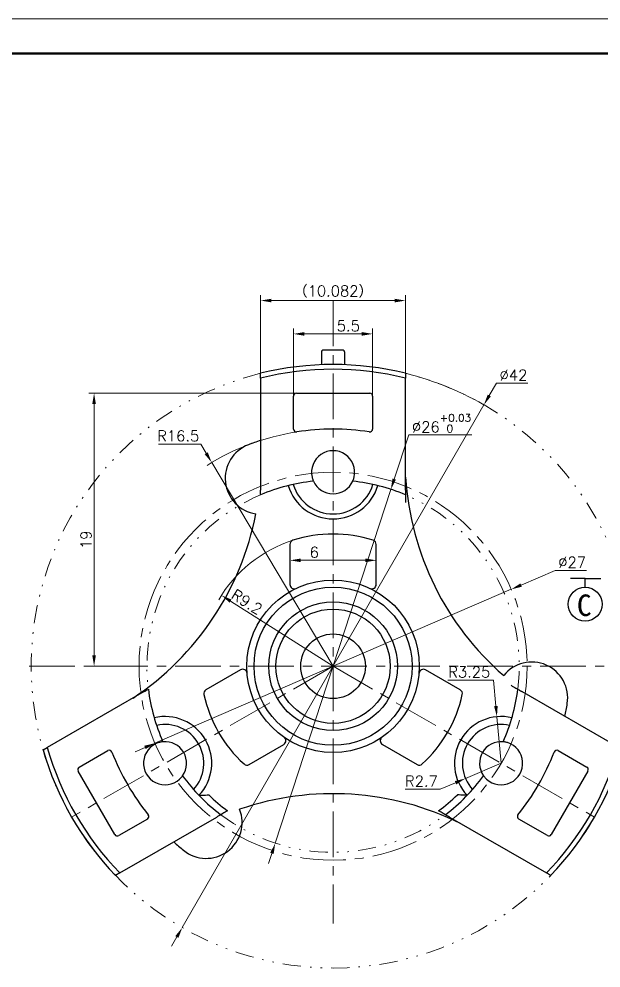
# Model space of a CAD drawing. Header units: millimetres. Extents: x 2517 to 6633, y 792 to 3241.
# Drawn here: x 4157.9 to 4198.3, y 961.7 to 1027.7 of the extents above; entities that cross this region are included whole.
import ezdxf

# ---------------------------------------------------------------- set-up
doc = ezdxf.new("R2010")
doc.units = ezdxf.units.MM
doc.linetypes.add('CENTER', pattern=[50.8, 31.75, -6.35, 6.35, -6.35])
doc.linetypes.add('DIVIDE', pattern=[31.75, 12.7, -6.35, 0, -6.35, 0, -6.35])
for name, color, linetype, lineweight in [('中心线', 1, 'CENTER', 9), ('双点划线', 5, 'DIVIDE', 9), ('实线', 7, 'Continuous', 25), ('尺寸标注', 2, 'Continuous', 9), ('引导线', 6, 'Continuous', 9), ('粗实线', 9, 'Continuous', 50)]:
    doc.layers.add(name, color=color, linetype=linetype, lineweight=lineweight)
doc.styles.add('st', font='txt.shx')
doc.styles.get("Standard").update_dxf_attribs({"font": 'simfang.ttf'})
doc.dimstyles.new('st0.3', dxfattribs={"dimscale": 0.3, "dimtxt": 2.5, "dimasz": 2.5, "dimexe": 1.25, "dimexo": 0, "dimtad": 1, "dimtoh": 1, "dimdec": 3, "dimdsep": 46, "dimtxsty": 'st', "dimcen": 0, "dimclrd": 256, "dimclre": 256, "dimclrt": 256, "dimadec": 4, "dimazin": 2, "dimtfac": 1, "dimtdec": 3, "dimtmove": 0, "dimatfit": 1, "dimfxl": 1, "dimlwd": -1, "dimlwe": -1, "dimarcsym": 0})

# ---------------------------------------------------------------- blocks, each defined once
blk = doc.blocks.new('*D358')
at = {"layer": 'Defpoints', "color": 0, "ltscale": 0.1, "transparency": 16777216}
for p in [(4190.2, 1000.874), (4169.214, 964.493)]:
    blk.add_point(p, dxfattribs=at)
at = {"layer": '尺寸标注', "ltscale": 0.1, "transparency": 16777216}
for p, q in [((4190.575, 1001.524), (4191.068, 1002.378)), ((4191.068, 1002.378), (4193.255, 1002.378)), ((4169.214, 964.493), (4190.2, 1000.874)), ((4168.839, 963.843), (4168.464, 963.193))]:
    blk.add_line(p, q, dxfattribs=at)
blk.add_arc((4179.707, 982.683), 21, 58.99892, 76.11111, dxfattribs=at)
for points in [[(4190.466, 1001.586), (4190.683, 1001.461), (4190.2, 1000.874)], [(4168.731, 963.906), (4168.947, 963.781), (4169.214, 964.493)]]:
    blk.add_solid(points, dxfattribs=at)
at = {"layer": '尺寸标注', "ltscale": 0.1, "transparency": 16777216, "insert": (4192.255, 1002.941), "char_height": 0.75, "attachment_point": 5, "style": 'st'}
blk.add_mtext('∅42', dxfattribs=at)
blk = doc.blocks.new('*D362')
at = {"layer": 'Defpoints', "color": 0, "ltscale": 0.1, "transparency": 16777216}
for p in [(4177.157, 1001.683), (4163.082, 982.683), (4166.207, 982.683)]:
    blk.add_point(p, dxfattribs=at)
at = {"layer": '尺寸标注', "ltscale": 0.1, "transparency": 16777216}
for p, q in [((4177.157, 1001.683), (4162.707, 1001.683)), ((4163.082, 1000.933), (4163.082, 983.433)), ((4166.207, 982.683), (4162.707, 982.683))]:
    blk.add_line(p, q, dxfattribs=at)
for points in [[(4162.957, 1000.933), (4163.207, 1000.933), (4163.082, 1001.683)], [(4162.957, 983.433), (4163.207, 983.433), (4163.082, 982.683)]]:
    blk.add_solid(points, dxfattribs=at)
at = {"layer": '尺寸标注', "ltscale": 0.1, "transparency": 16777216, "insert": (4162.52, 991.484), "char_height": 0.75, "attachment_point": 5, "rotation": 90, "style": 'st'}
blk.add_mtext('19', dxfattribs=at)
blk = doc.blocks.new('*D363')
at = {"layer": 'Defpoints', "color": 0, "ltscale": 0.1, "transparency": 16777216}
for p in [(4182.457, 1005.811), (4176.957, 1001.483), (4182.457, 1001.483)]:
    blk.add_point(p, dxfattribs=at)
at = {"layer": '尺寸标注', "ltscale": 0.1, "transparency": 16777216}
for p, q in [((4176.957, 1001.483), (4176.957, 1006.186)), ((4182.457, 1001.483), (4182.457, 1006.186)), ((4177.707, 1005.811), (4181.707, 1005.811))]:
    blk.add_line(p, q, dxfattribs=at)
for points in [[(4177.707, 1005.936), (4177.707, 1005.686), (4176.957, 1005.811)], [(4181.707, 1005.936), (4181.707, 1005.686), (4182.457, 1005.811)]]:
    blk.add_solid(points, dxfattribs=at)
at = {"layer": '尺寸标注', "ltscale": 0.1, "transparency": 16777216, "insert": (4180.767, 1006.373), "char_height": 0.75, "attachment_point": 5, "style": 'st'}
blk.add_mtext('5.5', dxfattribs=at)
blk = doc.blocks.new('*D364')
at = {"layer": 'Defpoints', "color": 0, "ltscale": 0.1, "transparency": 16777216}
for p in [(4171.264, 996.86), (4179.707, 982.683)]:
    blk.add_point(p, dxfattribs=at)
at = {"layer": '尺寸标注', "ltscale": 0.1, "transparency": 16777216}
for p, q in [((4170.497, 998.149), (4167.559, 998.149)), ((4170.881, 997.504), (4170.497, 998.149)), ((4179.707, 982.683), (4171.264, 996.86))]:
    blk.add_line(p, q, dxfattribs=at)
blk.add_arc((4179.707, 982.683), 16.5, 98.78312, 122.07767, dxfattribs=at)
blk.add_solid([(4170.988, 997.568), (4170.773, 997.44), (4171.264, 996.86)], dxfattribs=at)
at = {"layer": '尺寸标注', "ltscale": 0.1, "transparency": 16777216, "insert": (4168.934, 998.711), "char_height": 0.75, "attachment_point": 5, "style": 'st'}
blk.add_mtext('R16.5', dxfattribs=at)
blk = doc.blocks.new('*D365')
at = {"layer": 'Defpoints', "color": 0, "ltscale": 0.1, "transparency": 16777216}
for p in [(4176.707, 991.164), (4182.707, 991.164), (4182.707, 990.054)]:
    blk.add_point(p, dxfattribs=at)
at = {"layer": '尺寸标注', "ltscale": 0.1, "transparency": 16777216}
for p, q in [((4176.707, 991.164), (4176.707, 989.679)), ((4182.707, 991.164), (4182.707, 989.679)), ((4177.457, 990.054), (4181.957, 990.054))]:
    blk.add_line(p, q, dxfattribs=at)
for points in [[(4177.457, 990.179), (4177.457, 989.929), (4176.707, 990.054)], [(4181.957, 990.179), (4181.957, 989.929), (4182.707, 990.054)]]:
    blk.add_solid(points, dxfattribs=at)
at = {"layer": '尺寸标注', "ltscale": 0.1, "transparency": 16777216, "insert": (4178.396, 990.616), "char_height": 0.75, "attachment_point": 5, "style": 'st'}
blk.add_mtext('6', dxfattribs=at)
blk = doc.blocks.new('*D366')
at = {"layer": 'Defpoints', "color": 0, "ltscale": 0.1, "transparency": 16777216}
for p in [(4171.943, 987.618), (4179.707, 982.683)]:
    blk.add_point(p, dxfattribs=at)
at = {"layer": '尺寸标注', "ltscale": 0.1, "transparency": 16777216}
blk.add_line((4179.707, 982.683), (4172.575, 987.216), dxfattribs=at)
blk.add_arc((4179.707, 982.683), 9.2, 107.66017, 149.89582, dxfattribs=at)
blk.add_solid([(4172.643, 987.322), (4172.508, 987.111), (4171.943, 987.618)], dxfattribs=at)
at = {"layer": '尺寸标注', "ltscale": 0.1, "transparency": 16777216, "insert": (4173.712, 987.16), "char_height": 0.75, "attachment_point": 5, "rotation": 327.5604, "style": 'st'}
blk.add_mtext('R9.2', dxfattribs=at)
blk = doc.blocks.new('*D372')
at = {"layer": 'Defpoints', "color": 0, "ltscale": 0.1, "transparency": 16777216}
for p in [(4192.101, 988.036), (4167.313, 977.331)]:
    blk.add_point(p, dxfattribs=at)
at = {"layer": '尺寸标注', "ltscale": 0.1, "transparency": 16777216}
for p, q in [((4192.789, 988.333), (4195.151, 989.353)), ((4195.151, 989.353), (4197.338, 989.353)), ((4167.313, 977.331), (4192.101, 988.036)), ((4166.625, 977.034), (4165.936, 976.736))]:
    blk.add_line(p, q, dxfattribs=at)
for points in [[(4192.739, 988.448), (4192.839, 988.218), (4192.101, 988.036)], [(4166.575, 977.148), (4166.674, 976.919), (4167.313, 977.331)]]:
    blk.add_solid(points, dxfattribs=at)
at = {"layer": '尺寸标注', "ltscale": 0.1, "transparency": 16777216, "insert": (4196.338, 989.916), "char_height": 0.75, "attachment_point": 5, "style": 'st'}
blk.add_mtext('∅27', dxfattribs=at)
blk = doc.blocks.new('*D373')
at = {"layer": 'Defpoints', "color": 0, "ltscale": 0.1, "transparency": 16777216}
for p in [(4183.727, 994.994), (4175.687, 970.373)]:
    blk.add_point(p, dxfattribs=at)
at = {"layer": '尺寸标注', "ltscale": 0.1, "transparency": 16777216}
for p, q in [((4183.96, 995.707), (4184.967, 998.789)), ((4184.967, 998.789), (4189.357, 998.789)), ((4175.687, 970.373), (4183.727, 994.994)), ((4175.454, 969.66), (4175.221, 968.947))]:
    blk.add_line(p, q, dxfattribs=at)
for points in [[(4183.841, 995.745), (4184.079, 995.668), (4183.727, 994.994)], [(4175.335, 969.699), (4175.573, 969.621), (4175.687, 970.373)]]:
    blk.add_solid(points, dxfattribs=at)
at = {"layer": '尺寸标注', "ltscale": 0.1, "transparency": 16777216, "insert": (4187.255, 999.598), "char_height": 0.75, "attachment_point": 5, "style": 'st'}
blk.add_mtext('%%c26{}{\\H0.71x;\\C3;\\S+0.03^  0;}', dxfattribs=at)
blk = doc.blocks.new('*D378')
at = {"layer": 'Defpoints', "color": 0, "ltscale": 0.1, "transparency": 16777216}
for p in [(4191.398, 975.933), (4188.915, 974.873)]:
    blk.add_point(p, dxfattribs=at)
at = {"layer": '尺寸标注', "ltscale": 0.1, "transparency": 16777216}
for p, q in [((4191.398, 975.933), (4188.915, 974.873)), ((4188.226, 974.578), (4187.164, 974.125)), ((4187.164, 974.125), (4184.727, 974.125))]:
    blk.add_line(p, q, dxfattribs=at)
blk.add_solid([(4188.177, 974.693), (4188.275, 974.463), (4188.915, 974.873)], dxfattribs=at)
at = {"layer": '尺寸标注', "ltscale": 0.1, "transparency": 16777216, "insert": (4185.852, 974.687), "char_height": 0.75, "attachment_point": 5, "style": 'st'}
blk.add_mtext('R2.7', dxfattribs=at)
blk = doc.blocks.new('*D379')
at = {"layer": 'Defpoints', "color": 0, "ltscale": 0.1, "transparency": 16777216}
for p in [(4191.102, 979.17), (4191.398, 975.933)]:
    blk.add_point(p, dxfattribs=at)
at = {"layer": '尺寸标注', "ltscale": 0.1, "transparency": 16777216}
for p, q in [((4190.868, 981.717), (4187.681, 981.717)), ((4191.033, 979.917), (4190.868, 981.717)), ((4191.398, 975.933), (4191.102, 979.17))]:
    blk.add_line(p, q, dxfattribs=at)
blk.add_solid([(4191.158, 979.928), (4190.909, 979.905), (4191.102, 979.17)], dxfattribs=at)
at = {"layer": '尺寸标注', "ltscale": 0.1, "transparency": 16777216, "insert": (4189.181, 982.28), "char_height": 0.75, "attachment_point": 5, "style": 'st'}
blk.add_mtext('R3.25', dxfattribs=at)
blk = doc.blocks.new('*D393')
at = {"layer": 'Defpoints', "color": 0, "ltscale": 0.1, "transparency": 16777216}
for p in [(4184.748, 1008.131), (4174.666, 1003.069), (4184.748, 1003.069)]:
    blk.add_point(p, dxfattribs=at)
at = {"layer": '尺寸标注', "ltscale": 0.1, "transparency": 16777216}
for p, q in [((4174.666, 1003.069), (4174.666, 1008.506)), ((4184.748, 1003.069), (4184.748, 1008.506)), ((4175.416, 1008.131), (4183.998, 1008.131))]:
    blk.add_line(p, q, dxfattribs=at)
for points in [[(4175.416, 1008.256), (4175.416, 1008.006), (4174.666, 1008.131)], [(4183.998, 1008.256), (4183.998, 1008.006), (4184.748, 1008.131)]]:
    blk.add_solid(points, dxfattribs=at)
at = {"layer": '尺寸标注', "ltscale": 0.1, "transparency": 16777216, "insert": (4179.707, 1008.748), "char_height": 0.75, "attachment_point": 5, "style": 'st'}
blk.add_mtext('（10.082）', dxfattribs=at)

msp = doc.modelspace()

# ---------------------------------------------------------------- linework, layer by layer
at = {"layer": '中心线', "ltscale": 0.1}
for p, q in [((4179.7069, 1008.1314), (4179.7069, 964.7882)), ((4158.5644, 982.6834), (4201.5983, 982.6834)), ((4179.7069, 982.6834), (4161.5204, 972.1834)), ((4179.7069, 982.6834), (4197.8935, 972.1834))]:
    msp.add_line(p, q, dxfattribs=at)
msp.add_circle((4179.7069, 982.6834), 13.5, dxfattribs=at)
at = {"layer": '双点划线', "ltscale": 0.1}
for radius, start, end in [(21, 103.888886, 76.111114), (12.95, 112.908066, 186.497771), (12.95, 352.908066, 67.091934), (12.95, 232.908066, 307.091934)]:
    msp.add_arc((4179.7069, 982.6834), radius, start, end, dxfattribs=at)
at = {"layer": '实线'}
for p, q in [((4178.9069, 1004.5722), (4178.9069, 1003.6682)), ((4180.5069, 1004.5722), (4180.5069, 1003.6682)), ((4174.6661, 1002.7278), (4174.6661, 1003.0694)), ((4174.6661, 1002.7278), (4174.6661, 994.9371)), ((4184.7478, 1003.0694), (4184.7478, 1002.7278)), ((4184.7478, 994.9371), (4184.7478, 1002.7278)), ((4176.9569, 999.1876), (4176.9569, 1001.4834)), ((4177.1569, 1001.6834), (4182.2569, 1001.6834)), ((4182.4569, 1001.4834), (4182.4569, 999.1876)), ((4176.7069, 991.164), (4176.7069, 988.3755)), ((4182.7069, 988.3755), (4182.7069, 991.164)), ((4173.2774, 982.4354), (4170.8625, 981.0412)), ((4188.5513, 981.0412), (4186.1364, 982.4354)), ((4166.5745, 980.9221), (4159.8276, 977.0267)), ((4199.5863, 977.0267), (4192.8393, 980.9221)), ((4159.5317, 976.8559), (4159.8276, 977.0267)), ((4162.0507, 975.665), (4164.0389, 976.8129)), ((4173.8625, 975.845), (4176.2774, 977.2393)), ((4183.1364, 977.2393), (4185.5513, 975.845)), ((4195.375, 976.8129), (4197.3632, 975.665)), ((4164.5275, 970.975), (4161.9775, 975.3918)), ((4197.4364, 975.3918), (4194.8864, 970.975)), ((4164.8684, 968.2957), (4171.6154, 972.1911)), ((4187.7985, 972.1911), (4194.5454, 968.2957)), ((4166.7889, 972.0497), (4164.8007, 970.9018)), ((4194.6132, 970.9018), (4192.625, 972.0497)), ((4164.8684, 968.2957), (4164.5725, 968.1249)), ((4194.8413, 968.1249), (4194.5454, 968.2957))]:
    msp.add_line(p, q, dxfattribs=at)
at = {"layer": '实线', "color": 1, "ltscale": 0.1}
for p, q in [((4197.2404, 988.7929), (4196.2123, 988.7929)), ((4197.2404, 988.1779), (4197.2404, 988.7929)), ((4197.2404, 988.7929), (4198.3357, 988.7929))]:
    msp.add_line(p, q, dxfattribs=at)
at = {"layer": '实线'}
for radius in [6, 5.5, 4.475, 3.975, 2.25]:
    msp.add_circle((4179.7069, 982.6834), radius, dxfattribs=at)
at = {"layer": '实线', "color": 1, "ltscale": 0.1}
msp.add_circle((4197.2404, 986.9998), 1.1781, dxfattribs=at)
at = {"layer": '实线'}
for centre, radius, start, end in [((4179.0069, 1004.5722), 0.1, 91.831684, 180), ((4179.7069, 982.6834), 22, 88.168316, 91.831684), ((4180.4069, 1004.5722), 0.1, 0, 88.168316), ((4179.7069, 982.6834), 21, 76.111114, 103.888886), ((4179.7069, 982.6834), 20.6685, 75.883759, 104.116241), ((4177.1569, 1001.4834), 0.2, 90, 180), ((4182.2569, 1001.4834), 0.2, 0, 90), ((4177.1569, 999.1876), 0.2, 180, 278.783116), ((4179.7069, 982.6834), 16.5, 81.216884, 98.783116), ((4182.2569, 999.1876), 0.2, 261.216884, 0), ((4174.7069, 995.7601), 2.5, 110.924832, 261.487704), ((4179.7069, 982.6834), 16.5, 107.788556, 110.924832), ((4179.7069, 996.1834), 1.5, 347.251082, 192.748918), ((4179.7069, 982.6834), 12.95, 96.050084, 112.908066), ((4179.7069, 996.1834), 2.9, 197.049587, 342.950413), ((4179.7069, 996.1834), 1.5, 204.503768, 335.496232), ((4179.7069, 982.6834), 12.95, 67.091934, 83.949916), ((4204.7069, 997.1172), 20, 183.661932, 228.961065), ((4179.7069, 996.1834), 3.25, 196.627832, 343.372168), ((4154.7069, 997.1172), 20, 303.661932, 348.961065), ((4177.0069, 991.164), 0.3, 107.660173, 180), ((4179.7069, 982.6834), 9.2, 72.339827, 107.660173), ((4182.4069, 991.164), 0.3, 0, 72.339827), ((4177.0069, 988.3755), 0.3, 180, 295.376934), ((4182.4069, 988.3755), 0.3, 244.623066, 0), ((4193.5317, 980.4752), 2.5, 350.924832, 141.487704), ((4173.4274, 982.1756), 0.3, 4.623066, 120), ((4185.9864, 982.1756), 0.3, 60, 175.376934), ((4179.7069, 982.6834), 12.95, 187.091934, 203.949916), ((4171.0125, 980.7814), 0.3, 120, 192.339827), ((4188.4013, 980.7814), 0.3, 347.660173, 60), ((4179.7069, 982.6834), 12.95, 336.050084, 352.908066), ((4179.7069, 982.6834), 9.2, 192.339827, 227.660173), ((4179.7069, 982.6834), 9.2, 312.339827, 347.660173), ((4179.7069, 982.6834), 16.5, 347.788556, 350.924832), ((4168.0156, 975.9334), 3.25, 316.627832, 103.372168), ((4191.3983, 975.9334), 3.25, 76.627832, 223.372168), ((4168.0156, 975.9334), 2.7, 317.430828, 102.569172), ((4191.3983, 975.9334), 2.7, 77.430828, 222.569172), ((4168.0156, 975.9334), 1.5, 324.503768, 95.496232), ((4176.1274, 977.4991), 0.3, 300, 55.376934), ((4183.2864, 977.4991), 0.3, 124.623066, 240), ((4191.3983, 975.9334), 1.5, 84.503768, 215.496232), ((4179.7069, 982.6834), 21, 196.111114, 223.888886), ((4179.7069, 982.6834), 20.6685, 195.883759, 224.116241), ((4164.1389, 976.6397), 0.2, 21.216884, 120), ((4168.0156, 975.9334), 1.5, 107.251082, 312.748918), ((4191.3983, 975.9334), 1.5, 227.251082, 72.748918), ((4179.7069, 982.6834), 20.6685, 315.883759, 344.116241), ((4179.7069, 982.6834), 21, 316.111114, 343.888886), ((4195.275, 976.6397), 0.2, 60, 158.783116), ((4179.7069, 982.6834), 16.5, 201.216884, 218.783116), ((4179.7069, 982.6834), 16.5, 321.216884, 338.783116), ((4162.1507, 975.4918), 0.2, 120, 210), ((4173.7125, 976.1048), 0.3, 227.660173, 300), ((4185.7013, 976.1048), 0.3, 240, 312.339827), ((4197.2632, 975.4918), 0.2, 330, 60), ((4179.7069, 982.6834), 12.95, 216.050084, 232.908066), ((4179.7069, 982.6834), 12.95, 307.091934, 323.949916), ((4179.7069, 982.6834), 12.45, 225.96169, 233.884003), ((4179.7069, 953.8159), 20, 63.661932, 108.961065), ((4179.7069, 982.6834), 12.45, 306.115997, 314.03831), ((4166.6889, 972.2229), 0.2, 300, 38.783116), ((4170.8822, 971.8149), 2.5, 230.924832, 21.487704), ((4192.725, 972.2229), 0.2, 141.216884, 240), ((4164.7007, 971.075), 0.2, 210, 300), ((4194.7132, 971.075), 0.2, 240, 330), ((4179.7069, 982.6834), 16.5, 227.788556, 230.924832)]:
    msp.add_arc(centre, radius, start, end, dxfattribs=at)
for points, knots in [([(4178.2439, 995.8524), (4178.2616, 995.7742), (4178.2859, 995.6997), (4178.3268, 995.5932), (4178.342, 995.5613), (4178.342, 995.5613)], [0, 0, 0, 0, 0.5, 0.5, 1, 1, 1, 1]), ([(4181.0718, 995.5613), (4181.0718, 995.5613), (4181.0871, 995.5931), (4181.1279, 995.6995), (4181.1523, 995.7742), (4181.17, 995.8524)], [0, 0, 0, 0, 0.5, 0.5, 1, 1, 1, 1]), ([(4174.6661, 994.612), (4174.6661, 994.612), (4174.6661, 994.6509), (4174.6661, 994.7729), (4174.6661, 994.8546), (4174.6661, 994.9371)], [0, 0, 0, 0, 0.5, 0.5, 1, 1, 1, 1]), ([(4184.7478, 994.9371), (4184.7478, 994.8545), (4184.7478, 994.7735), (4184.7478, 994.6506), (4184.7478, 994.612), (4184.7478, 994.612)], [0, 0, 0, 0, 0.5, 0.5, 1, 1, 1, 1]), ([(4184.7478, 994.612), (4184.7478, 994.612), (4184.7478, 994.5468), (4184.7478, 994.3421), (4184.7478, 994.2051), (4184.7478, 994.0673)], [0, 0, 0, 0, 0.5, 0.5, 1, 1, 1, 1]), ([(4166.5745, 980.9221), (4166.646, 980.9633), (4166.7162, 981.0038), (4166.8226, 981.0653), (4166.856, 981.0846), (4166.856, 981.0846)], [0, 0, 0, 0, 0.5, 0.5, 1, 1, 1, 1]), ([(4192.0861, 981.357), (4192.2056, 981.2879), (4192.323, 981.2202), (4192.5019, 981.1169), (4192.5579, 981.0846), (4192.5579, 981.0846)], [0, 0, 0, 0, 0.5, 0.5, 1, 1, 1, 1]), ([(4192.5579, 981.0846), (4192.5579, 981.0846), (4192.5915, 981.0651), (4192.6971, 981.0041), (4192.7679, 980.9633), (4192.8393, 980.9221)], [0, 0, 0, 0, 0.5, 0.5, 1, 1, 1, 1]), ([(4167.8719, 977.4265), (4167.8719, 977.4265), (4167.8367, 977.4238), (4167.7242, 977.4059), (4167.6473, 977.3897), (4167.5708, 977.3659)], [0, 0, 0, 0, 0.5, 0.5, 1, 1, 1, 1]), ([(4191.8431, 977.3659), (4191.7666, 977.3897), (4191.6899, 977.4059), (4191.5772, 977.4238), (4191.5419, 977.4265), (4191.5419, 977.4265)], [0, 0, 0, 0, 0.5, 0.5, 1, 1, 1, 1]), ([(4169.0338, 974.8319), (4169.0926, 974.8863), (4169.145, 974.9446), (4169.2168, 975.0332), (4169.2368, 975.0624), (4169.2368, 975.0624)], [0, 0, 0, 0, 0.5, 0.5, 1, 1, 1, 1]), ([(4190.177, 975.0624), (4190.177, 975.0624), (4190.197, 975.0333), (4190.2687, 974.9448), (4190.3213, 974.8863), (4190.3801, 974.8319)], [0, 0, 0, 0, 0.5, 0.5, 1, 1, 1, 1]), ([(4170.378, 973.7015), (4170.378, 973.7015), (4170.4042, 973.7016), (4170.4899, 973.7027), (4170.548, 973.7039), (4170.7443, 973.7108), (4170.8992, 973.72), (4171.0524, 973.7334)], [0, 0, 0, 0, 0.25, 0.25, 0.5, 0.5, 1, 1, 1, 1]), ([(4189.0358, 973.7015), (4189.0358, 973.7015), (4189.0097, 973.7016), (4188.9239, 973.7027), (4188.8659, 973.7039), (4188.6695, 973.7108), (4188.5147, 973.72), (4188.3614, 973.7334)], [0, 0, 0, 0, 0.25, 0.25, 0.5, 0.5, 1, 1, 1, 1]), ([(4171.8968, 972.3536), (4171.8968, 972.3536), (4171.8632, 972.3342), (4171.7576, 972.2732), (4171.6868, 972.2323), (4171.6154, 972.1911)], [0, 0, 0, 0, 0.5, 0.5, 1, 1, 1, 1]), ([(4172.3686, 972.626), (4172.2491, 972.557), (4172.1317, 972.4892), (4171.9528, 972.3859), (4171.8968, 972.3536), (4171.8968, 972.3536)], [0, 0, 0, 0, 0.5, 0.5, 1, 1, 1, 1]), ([(4187.517, 972.3536), (4187.517, 972.3536), (4187.4605, 972.3862), (4187.2832, 972.4886), (4187.1646, 972.557), (4187.0452, 972.626)], [0, 0, 0, 0, 0.5, 0.5, 1, 1, 1, 1]), ([(4187.7985, 972.1911), (4187.727, 972.2323), (4187.6569, 972.2728), (4187.5504, 972.3343), (4187.517, 972.3536), (4187.517, 972.3536)], [0, 0, 0, 0, 0.5, 0.5, 1, 1, 1, 1])]:
    msp.add_open_spline(points, degree=3, knots=knots, dxfattribs=at)
at = {"layer": '引导线'}
msp.add_line((4032.1107, 1027.726), (4233.7268, 1027.726), dxfattribs=at)
at = {"layer": '粗实线'}
msp.add_line((4044.1116, 1025.3258), (4231.3266, 1025.3258), dxfattribs=at)

# ---------------------------------------------------------------- texts
at = {"layer": '实线', "color": 1, "insert": (4197.1777, 986.9155), "char_height": 1.5, "width": 2.977465, "attachment_point": 5}
msp.add_mtext('C', dxfattribs=at)

# ---------------------------------------------------------------- dimensions: what is measured, and where the dimension line sits
at = {"layer": '尺寸标注', "ltscale": 0.1}
dim = msp.add_linear_dim(base=(4184.7478, 1008.1314), p1=(4174.6661, 1003.0694), p2=(4184.7478, 1003.0694), text='（<>）', dimstyle='st0.3', dxfattribs=at)
dim.commit()
dim.dimension.update_dxf_attribs({"geometry": '*D393', "text_midpoint": (4179.7069, 1008.1314), "dimtype": 160})
for base, p1, p2, picture, middle in [((4182.4569, 1005.8109), (4176.9569, 1001.4834), (4182.4569, 1001.4834), '*D363', (4180.7671, 1005.8109)), ((4182.7069, 990.0539), (4176.7069, 991.164), (4182.7069, 991.164), '*D365', (4178.3961, 990.0539))]:
    dim = msp.add_linear_dim(base=base, p1=p1, p2=p2, dimstyle='st0.3', dxfattribs=at)
    dim.commit()
    dim.dimension.update_dxf_attribs({"geometry": picture, "text_midpoint": middle, "dimtype": 160})
for p1, p2, picture, middle in [((4169.2139, 964.4928), (4190.1999, 1000.874), '*D358', (4192.2551, 1002.3781)), ((4167.3133, 977.3309), (4192.1005, 988.0359), '*D372', (4196.3381, 989.3531))]:
    dim = msp.add_diameter_dim_2p(p1=p1, p2=p2, dimstyle='st0.3', dxfattribs=at)
    dim.commit()
    dim.dimension.update_dxf_attribs({"geometry": picture, "text_midpoint": middle, "dimtype": 163})
dim = msp.add_linear_dim(base=(4163.0825, 982.6834), p1=(4177.1569, 1001.6834), p2=(4166.2069, 982.6834), angle=90, dimstyle='st0.3', dxfattribs=at)
dim.commit()
dim.dimension.update_dxf_attribs({"geometry": '*D362', "text_midpoint": (4163.0825, 991.4843), "dimtype": 160})
dim = msp.add_diameter_dim_2p(p1=(4175.6868, 970.3732), p2=(4183.7271, 994.9936), text='%%c26{}{\\H0.71x;\\C3;\\S+0.03^  0;}', dimstyle='st0.3', override={"dimtp": 0.03, "dimtm": 0, "dimtdec": 3, "dimtzin": 8}, dxfattribs=at)
dim.commit()
dim.dimension.update_dxf_attribs({"geometry": '*D373', "text_midpoint": (4187.2553, 998.7888), "dimtype": 163})
for center, mpoint, picture, middle in [((4179.7069, 982.6834), (4171.2643, 996.8598), '*D364', (4168.9343, 998.1486)), ((4179.7069, 982.6834), (4171.9425, 987.6184), '*D366', (4173.4105, 986.6853)), ((4191.3983, 975.9334), (4191.1016, 979.1698), '*D379', (4189.1806, 981.7173)), ((4191.3983, 975.9334), (4188.9153, 974.8728), '*D378', (4185.8518, 974.1248))]:
    dim = msp.add_radius_dim(center=center, mpoint=mpoint, dimstyle='st0.3', dxfattribs=at)
    dim.commit()
    dim.dimension.update_dxf_attribs({"geometry": picture, "text_midpoint": middle, "dimtype": 164})

doc.saveas('drawing.dxf')
